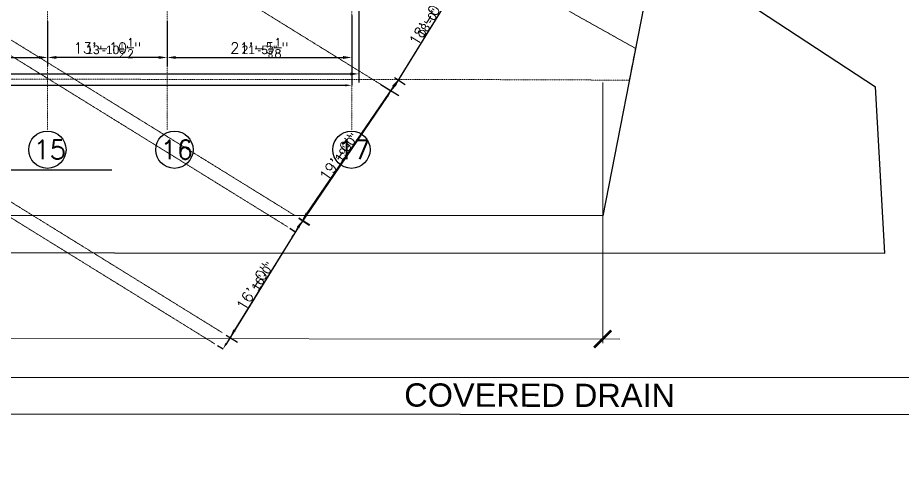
# Model space of a CAD drawing. Header units: inches. Extents: x -110725 to 51121, y 8404 to 44825.
# Drawn here: x -29165 to -27933, y 19919 to 20559 of the extents above; entities that cross this region are included whole.
import ezdxf

# ---------------------------------------------------------------- set-up
doc = ezdxf.new("R2010")
doc.units = ezdxf.units.IN
doc.header["$LTSCALE"] = 0.1
doc.header["$MEASUREMENT"] = 0
doc.linetypes.add('CENTER', pattern=[2, 1.25, -0.25, 0.25, -0.25])
doc.layers.get('0').update_dxf_attribs({"color": 1, "lineweight": 0})
doc.layers.get('Defpoints').update_dxf_attribs({"lineweight": 0})
for name, color, linetype in [('building', 6, 'Continuous'), ('GFT', 4, 'Continuous'), ('Hach', 252, 'Continuous'), ('road', 8, 'Continuous')]:
    doc.layers.add(name, color=color, linetype=linetype)
for name, color, linetype, lineweight in [('CAR', 4, 'Continuous', 0), ('dim', 252, 'Continuous', 0), ('GRID', 8, 'CENTER', 0), ('TEXT', 3, 'Continuous', 0)]:
    doc.layers.add(name, color=color, linetype=linetype, lineweight=lineweight)
doc.styles.add('EHSAN', font='arial.ttf', dxfattribs={"height": 54})
doc.styles.add('ROMAND', font='romand.shx')
doc.styles.get("Standard").update_dxf_attribs({"font": 'arial.ttf'})
doc.dimstyles.new('DIM', dxfattribs={"dimtxt": 15, "dimasz": 9, "dimexe": 0.25, "dimexo": 3, "dimgap": 0.125, "dimtad": 1, "dimdec": 3, "dimzin": 3, "dimdsep": 46, "dimlunit": 4, "dimtxsty": 'ROMAND', "dimcen": 0.125, "dimaunit": 1, "dimadec": 0, "dimazin": 0, "dimtfac": 0.75, "dimtdec": 3, "dimtix": 1, "dimtofl": 0, "dimtmove": 2, "dimatfit": 3, "dimfxl": 1, "dimtolj": 1, "dimtzin": 3, "dimarcsym": 1})
doc.dimstyles.new('DIM1', dxfattribs={"dimtxt": 54, "dimasz": 6, "dimexe": 6, "dimexo": 3, "dimgap": 1, "dimtad": 0, "dimzin": 0, "dimdsep": 46, "dimlunit": 4, "dimtxsty": 'EHSAN', "dimblk": 'ARCHTICK', "dimcen": 3, "dimdle": 6, "dimclrd": 4, "dimclre": 4, "dimclrt": 6, "dimadec": 0, "dimazin": 0, "dimtfac": 1, "dimtofl": 0, "dimtmove": 1, "dimatfit": 3, "dimldrblk": 'ARCHTICK', "dimfxl": 4, "dimtolj": 1, "dimtzin": 3, "dimlwd": -1, "dimlwe": -1, "dimarcsym": 0})

# ---------------------------------------------------------------- blocks, each defined once
blk = doc.blocks.new('_ArchTick')
at = {"color": 0, "linetype": 'ByBlock', "const_width": 0.15}
blk.add_lwpolyline([(-0.5, -0.5), (0.5, 0.5)], dxfattribs=at)
blk = doc.blocks.new('*D33')
at = {"layer": 'Defpoints', "color": 0, "transparency": 16777216}
for p in [(-35327.6, 20479.4, 1175.7), (-28349.8, 20472.2, 1175.7), (-35327.9, 20119)]:
    blk.add_point(p, dxfattribs=at)
at = {"layer": 'dim', "color": 4, "transparency": 16777216}
for p, q in [((-35327.6, 20476.4), (-35327.9, 20113)), ((-28349.8, 20469.2), (-28350.2, 20105.8)), ((-35351.9, 20119), (-31930.6, 20115.5)), ((-28326.2, 20111.7), (-31660.2, 20115.2))]:
    blk.add_line(p, q, dxfattribs=at)
at = {"layer": 'dim', "color": 4, "transparency": 16777216, "xscale": 24, "yscale": 24, "zscale": 24}
for p, rotation in [((-35327.9, 20119), 179.9406067498752), ((-28350.2, 20111.8), 359.9406067498751)]:
    blk.add_blockref('_ArchTick', p, dxfattribs=dict(at, rotation=rotation))
at = {"layer": 'dim', "color": 6, "transparency": 16777216, "insert": (-31795.3, 20163.9), "char_height": 54, "attachment_point": 5, "rotation": 359.9406, "style": 'EHSAN'}
blk.add_mtext('\\A1;581\'-5{\\H1.000000x;\\S3/4;}"', dxfattribs=at)
blk = doc.blocks.new('*D80')
at = {"layer": 'Defpoints', "color": 0, "transparency": 16777216}
for p in [(-29339.4, 20557.5), (-29123.4, 20557.5), (-29123.4, 20504)]:
    blk.add_point(p, dxfattribs=at)
at = {"layer": 'dim', "color": 2, "lineweight": -2, "transparency": 16777216}
for p, q in [((-29339.4, 20551.5), (-29339.4, 20492)), ((-29123.4, 20551.5), (-29123.4, 20492))]:
    blk.add_line(p, q, dxfattribs=at)
at = {"layer": 'dim', "color": 4, "lineweight": -2, "transparency": 16777216}
blk.add_line((-29327.4, 20504), (-29135.4, 20504), dxfattribs=at)
at = {"layer": 'dim', "color": 4, "transparency": 16777216}
for points in [[(-29327.4, 20506), (-29327.4, 20502), (-29339.4, 20504)], [(-29135.4, 20506), (-29135.4, 20502), (-29123.4, 20504)]]:
    blk.add_solid(points, dxfattribs=at)
at = {"layer": 'dim', "color": 3, "transparency": 16777216, "insert": (-29231.4, 20510.1), "char_height": 12, "attachment_point": 5}
blk.add_mtext('\\A1;18\'-0"', dxfattribs=at)
blk = doc.blocks.new('*D81')
at = {"layer": 'Defpoints', "color": 0, "transparency": 16777216}
for p in [(-29123.4, 20557.5), (-28956.9, 20557.5), (-29123.4, 20504)]:
    blk.add_point(p, dxfattribs=at)
at = {"layer": 'dim', "color": 2, "lineweight": -2, "transparency": 16777216}
for p, q in [((-29123.4, 20551.5), (-29123.4, 20492)), ((-28956.9, 20551.5), (-28956.9, 20492))]:
    blk.add_line(p, q, dxfattribs=at)
at = {"layer": 'dim', "color": 4, "lineweight": -2, "transparency": 16777216}
blk.add_line((-28968.9, 20504), (-29111.4, 20504), dxfattribs=at)
at = {"layer": 'dim', "color": 4, "transparency": 16777216}
for points in [[(-29111.4, 20506), (-29111.4, 20502), (-29123.4, 20504)], [(-28968.9, 20506), (-28968.9, 20502), (-28956.9, 20504)]]:
    blk.add_solid(points, dxfattribs=at)
at = {"layer": 'dim', "color": 3, "transparency": 16777216, "insert": (-29040.1, 20514.6), "char_height": 12, "attachment_point": 5}
blk.add_mtext('\\A1;13\'-10{\\H0.750000x;\\S1/2;}"', dxfattribs=at)
blk = doc.blocks.new('*D95')
at = {"layer": 'Defpoints', "color": 0, "transparency": 16777216}
for p in [(-28689.9, 20581.3), (-32235.5, 20505.9), (-28689.9, 20481.1)]:
    blk.add_point(p, dxfattribs=at)
at = {"layer": 'dim', "color": 2, "lineweight": -2, "transparency": 16777216}
for p, q in [((-28689.9, 20575.3), (-28689.9, 20469.1)), ((-32235.5, 20499.9), (-32235.5, 20469.1))]:
    blk.add_line(p, q, dxfattribs=at)
at = {"layer": 'dim', "color": 4, "lineweight": -2, "transparency": 16777216}
blk.add_line((-32223.5, 20481.1), (-28701.9, 20481.1), dxfattribs=at)
at = {"layer": 'dim', "color": 4, "transparency": 16777216}
for points in [[(-32223.5, 20483.1), (-32223.5, 20479.1), (-32235.5, 20481.1)], [(-28701.9, 20483.1), (-28701.9, 20479.1), (-28689.9, 20481.1)]]:
    blk.add_solid(points, dxfattribs=at)
at = {"layer": 'dim', "color": 3, "transparency": 16777216, "insert": (-30462.7, 20491.8), "char_height": 12, "attachment_point": 5}
blk.add_mtext('\\A1;295\'-5{\\H0.750000x;\\S5/8;}"', dxfattribs=at)
blk = doc.blocks.new('*D96')
at = {"layer": 'Defpoints', "color": 0, "transparency": 16777216}
for p in [(-28956.9, 20557.5), (-28699.8, 20557.5), (-28699.8, 20504)]:
    blk.add_point(p, dxfattribs=at)
at = {"layer": 'dim', "color": 2, "lineweight": -2, "transparency": 16777216}
for p, q in [((-28956.9, 20551.5), (-28956.9, 20492)), ((-28699.8, 20551.5), (-28699.8, 20492))]:
    blk.add_line(p, q, dxfattribs=at)
at = {"layer": 'dim', "color": 4, "lineweight": -2, "transparency": 16777216}
blk.add_line((-28944.9, 20504), (-28711.8, 20504), dxfattribs=at)
at = {"layer": 'dim', "color": 4, "transparency": 16777216}
for points in [[(-28944.9, 20506), (-28944.9, 20502), (-28956.9, 20504)], [(-28711.8, 20506), (-28711.8, 20502), (-28699.8, 20504)]]:
    blk.add_solid(points, dxfattribs=at)
at = {"layer": 'dim', "color": 3, "transparency": 16777216, "insert": (-28828.3, 20514.6), "char_height": 12, "attachment_point": 5}
blk.add_mtext('\\A1;21\'-5{\\H0.750000x;\\S1/8;}"', dxfattribs=at)
blk = doc.blocks.new('*D98')
at = {"layer": 'Defpoints', "color": 0, "transparency": 16777216}
for p in [(-28549, 20650.8), (-28662, 20468.1), (-28644.5, 20457.3)]:
    blk.add_point(p, dxfattribs=at)
at = {"layer": 'dim', "color": 2, "lineweight": -2, "transparency": 16777216}
for p, q in [((-28543.9, 20647.6), (-28521.3, 20633.6)), ((-28656.9, 20465), (-28634.3, 20451))]:
    blk.add_line(p, q, dxfattribs=at)
at = {"layer": 'dim', "color": 4, "lineweight": -2, "transparency": 16777216}
blk.add_line((-28537.9, 20629.8), (-28638.2, 20467.5), dxfattribs=at)
at = {"layer": 'dim', "color": 4, "transparency": 16777216}
for points in [[(-28539.6, 20630.8), (-28536.2, 20628.7), (-28531.6, 20640)], [(-28639.9, 20468.6), (-28636.5, 20466.5), (-28644.5, 20457.3)]]:
    blk.add_solid(points, dxfattribs=at)
at = {"layer": 'dim', "color": 3, "transparency": 16777216, "insert": (-28593.2, 20551.9), "char_height": 12, "attachment_point": 5, "rotation": 58.2649}
blk.add_mtext('\\A1;18\'-0"', dxfattribs=at)
blk = doc.blocks.new('*D99')
at = {"layer": 'Defpoints', "color": 0, "transparency": 16777216}
for p in [(-28645, 20479.7), (-28778.6, 20283.6), (-28768.9, 20277)]:
    blk.add_point(p, dxfattribs=at)
at = {"layer": 'dim', "color": 2, "lineweight": -2, "transparency": 16777216}
for p, q in [((-28640.1, 20476.3), (-28625.4, 20466.3)), ((-28773.7, 20280.2), (-28759, 20270.2))]:
    blk.add_line(p, q, dxfattribs=at)
at = {"layer": 'dim', "color": 4, "lineweight": -2, "transparency": 16777216}
blk.add_line((-28642, 20463.1), (-28762.1, 20286.9), dxfattribs=at)
at = {"layer": 'dim', "color": 4, "transparency": 16777216}
for points in [[(-28643.7, 20464.2), (-28640.4, 20462), (-28635.3, 20473)], [(-28763.8, 20288), (-28760.5, 20285.8), (-28768.9, 20277)]]:
    blk.add_solid(points, dxfattribs=at)
at = {"layer": 'dim', "color": 3, "transparency": 16777216, "insert": (-28707.1, 20378.4), "char_height": 12, "attachment_point": 5, "rotation": 55.7259}
blk.add_mtext('\\A1;19\'-0"', dxfattribs=at)
blk = doc.blocks.new('*D100')
at = {"layer": 'Defpoints', "color": 0, "transparency": 16777216}
for p in [(-28778.6, 20283.6), (-28879.6, 20120.3), (-28869.3, 20113.9)]:
    blk.add_point(p, dxfattribs=at)
at = {"layer": 'dim', "color": 2, "lineweight": -2, "transparency": 16777216}
for p, q in [((-28773.5, 20280.5), (-28758.1, 20270.9)), ((-28874.5, 20117.2), (-28859.1, 20107.6))]:
    blk.add_line(p, q, dxfattribs=at)
at = {"layer": 'dim', "color": 4, "lineweight": -2, "transparency": 16777216}
blk.add_line((-28774.6, 20267), (-28862.9, 20124.1), dxfattribs=at)
at = {"layer": 'dim', "color": 4, "transparency": 16777216}
for points in [[(-28776.3, 20268.1), (-28772.9, 20266), (-28768.3, 20277.2)], [(-28864.6, 20125.2), (-28861.2, 20123.1), (-28869.3, 20113.9)]]:
    blk.add_solid(points, dxfattribs=at)
at = {"layer": 'dim', "color": 3, "transparency": 16777216, "insert": (-28824, 20198.8), "char_height": 12, "attachment_point": 5, "rotation": 58.2649}
blk.add_mtext('\\A1;16\'-0"', dxfattribs=at)
blk = doc.blocks.new('*D3044')
at = {"layer": 'Defpoints', "color": 0, "transparency": 16777216}
for p in [(-29339.4, 20557.5), (-29123.4, 20557.5), (-29123.4, 20504)]:
    blk.add_point(p, dxfattribs=at)
at = {"layer": 'dim', "color": 0, "lineweight": -2, "transparency": 16777216}
for p, q in [((-29339.4, 20554.5), (-29339.4, 20503.7)), ((-29123.4, 20554.5), (-29123.4, 20503.7)), ((-29330.4, 20504), (-29132.4, 20504))]:
    blk.add_line(p, q, dxfattribs=at)
at = {"layer": 'dim', "color": 0, "transparency": 16777216}
for points in [[(-29330.4, 20505.5), (-29330.4, 20502.5), (-29339.4, 20504)], [(-29132.4, 20505.5), (-29132.4, 20502.5), (-29123.4, 20504)]]:
    blk.add_solid(points, dxfattribs=at)
at = {"layer": 'dim', "color": 0, "transparency": 16777216, "insert": (-29231.4, 20513), "char_height": 15, "attachment_point": 5, "style": 'ROMAND'}
blk.add_mtext('\\A1;18\'-0"', dxfattribs=at)
blk = doc.blocks.new('*D3045')
at = {"layer": 'Defpoints', "color": 0, "transparency": 16777216}
for p in [(-29123.4, 20557.5), (-28956.9, 20557.5), (-29123.4, 20504)]:
    blk.add_point(p, dxfattribs=at)
at = {"layer": 'dim', "color": 0, "lineweight": -2, "transparency": 16777216}
for p, q in [((-29123.4, 20554.5), (-29123.4, 20503.7)), ((-28956.9, 20554.5), (-28956.9, 20503.7)), ((-28965.9, 20504), (-29114.4, 20504))]:
    blk.add_line(p, q, dxfattribs=at)
at = {"layer": 'dim', "color": 0, "transparency": 16777216}
for points in [[(-29114.4, 20505.5), (-29114.4, 20502.5), (-29123.4, 20504)], [(-28965.9, 20505.5), (-28965.9, 20502.5), (-28956.9, 20504)]]:
    blk.add_solid(points, dxfattribs=at)
at = {"layer": 'dim', "color": 0, "transparency": 16777216, "insert": (-29040.1, 20517.2), "char_height": 15, "attachment_point": 5, "style": 'ROMAND'}
blk.add_mtext('\\A1;13\'-10{\\H0.75x;\\S1/2;}"', dxfattribs=at)
blk = doc.blocks.new('*D3061')
at = {"layer": 'Defpoints', "color": 0, "transparency": 16777216}
for p in [(-28699.8, 20565.4), (-32245.4, 20490), (-28699.8, 20465.2)]:
    blk.add_point(p, dxfattribs=at)
at = {"layer": 'dim', "color": 0, "lineweight": -2, "transparency": 16777216}
for p, q in [((-28699.8, 20562.4), (-28699.8, 20465)), ((-32245.4, 20487), (-32245.4, 20465)), ((-32236.4, 20465.2), (-28708.8, 20465.2))]:
    blk.add_line(p, q, dxfattribs=at)
at = {"layer": 'dim', "color": 0, "transparency": 16777216}
for points in [[(-32236.4, 20466.7), (-32236.4, 20463.7), (-32245.4, 20465.2)], [(-28708.8, 20466.7), (-28708.8, 20463.7), (-28699.8, 20465.2)]]:
    blk.add_solid(points, dxfattribs=at)
at = {"layer": 'dim', "color": 0, "transparency": 16777216, "insert": (-30472.6, 20478.5), "char_height": 15, "attachment_point": 5, "style": 'ROMAND'}
blk.add_mtext('\\A1;295\'-5{\\H0.75x;\\S5/8;}"', dxfattribs=at)
blk = doc.blocks.new('*D3065')
at = {"layer": 'Defpoints', "color": 0, "transparency": 16777216}
for p in [(-28956.9, 20557.5), (-28699.8, 20557.5), (-28699.8, 20504)]:
    blk.add_point(p, dxfattribs=at)
at = {"layer": 'dim', "color": 0, "lineweight": -2, "transparency": 16777216}
for p, q in [((-28956.9, 20554.5), (-28956.9, 20503.7)), ((-28699.8, 20554.5), (-28699.8, 20503.7)), ((-28947.9, 20504), (-28708.8, 20504))]:
    blk.add_line(p, q, dxfattribs=at)
at = {"layer": 'dim', "color": 0, "transparency": 16777216}
for points in [[(-28947.9, 20505.5), (-28947.9, 20502.5), (-28956.9, 20504)], [(-28708.8, 20505.5), (-28708.8, 20502.5), (-28699.8, 20504)]]:
    blk.add_solid(points, dxfattribs=at)
at = {"layer": 'dim', "color": 0, "transparency": 16777216, "insert": (-28828.3, 20517.2), "char_height": 15, "attachment_point": 5, "style": 'ROMAND'}
blk.add_mtext('\\A1;21\'-5{\\H0.75x;\\S1/8;}"', dxfattribs=at)
blk = doc.blocks.new('*D3068')
at = {"layer": 'Defpoints', "color": 0, "transparency": 16777216}
for p in [(-28549, 20650.8), (-28662, 20468.1), (-28644.5, 20457.3)]:
    blk.add_point(p, dxfattribs=at)
at = {"layer": 'dim', "color": 0, "lineweight": -2, "transparency": 16777216}
for p, q in [((-28546.5, 20649.2), (-28531.3, 20639.8)), ((-28536.3, 20632.3), (-28639.8, 20465)), ((-28659.4, 20466.5), (-28644.3, 20457.2))]:
    blk.add_line(p, q, dxfattribs=at)
at = {"layer": 'dim', "color": 0, "transparency": 16777216}
for points in [[(-28537.6, 20633.1), (-28535, 20631.5), (-28531.6, 20640)], [(-28641.1, 20465.8), (-28638.5, 20464.2), (-28644.5, 20457.3)]]:
    blk.add_solid(points, dxfattribs=at)
at = {"layer": 'dim', "color": 0, "transparency": 16777216, "insert": (-28595.7, 20553.4), "char_height": 15, "attachment_point": 5, "rotation": 58.2649, "style": 'ROMAND'}
blk.add_mtext('\\A1;18\'-0"', dxfattribs=at)
blk = doc.blocks.new('*D3069')
at = {"layer": 'Defpoints', "color": 0, "transparency": 16777216}
for p in [(-28654.9, 20463.7), (-28788.5, 20267.7), (-28778.7, 20261.1)]:
    blk.add_point(p, dxfattribs=at)
at = {"layer": 'dim', "color": 0, "lineweight": -2, "transparency": 16777216}
for p, q in [((-28652.4, 20462), (-28644.9, 20457)), ((-28650.2, 20449.7), (-28773.7, 20268.5)), ((-28786, 20266), (-28778.5, 20260.9))]:
    blk.add_line(p, q, dxfattribs=at)
at = {"layer": 'dim', "color": 0, "transparency": 16777216}
for points in [[(-28651.5, 20450.5), (-28649, 20448.8), (-28645.1, 20457.1)], [(-28774.9, 20269.3), (-28772.4, 20267.6), (-28778.7, 20261.1)]]:
    blk.add_solid(points, dxfattribs=at)
at = {"layer": 'dim', "color": 0, "transparency": 16777216, "insert": (-28719.4, 20364.2), "char_height": 15, "attachment_point": 5, "rotation": 55.7259, "style": 'ROMAND'}
blk.add_mtext('\\A1;19\'-0"', dxfattribs=at)
blk = doc.blocks.new('*D3070')
at = {"layer": 'Defpoints', "color": 0, "transparency": 16777216}
for p in [(-28788.5, 20267.7), (-28889.5, 20104.4), (-28879.1, 20098)]:
    blk.add_point(p, dxfattribs=at)
at = {"layer": 'dim', "color": 0, "lineweight": -2, "transparency": 16777216}
for p, q in [((-28785.9, 20266.1), (-28777.9, 20261.2)), ((-28782.9, 20253.6), (-28874.4, 20105.6)), ((-28886.9, 20102.8), (-28878.9, 20097.9))]:
    blk.add_line(p, q, dxfattribs=at)
at = {"layer": 'dim', "color": 0, "transparency": 16777216}
for points in [[(-28784.1, 20254.4), (-28781.6, 20252.8), (-28778.1, 20261.3)], [(-28875.7, 20106.4), (-28873.1, 20104.9), (-28879.1, 20098)]]:
    blk.add_solid(points, dxfattribs=at)
at = {"layer": 'dim', "color": 0, "transparency": 16777216, "insert": (-28836.3, 20184.4), "char_height": 15, "attachment_point": 5, "rotation": 58.2649, "style": 'ROMAND'}
blk.add_mtext('\\A1;16\'-0"', dxfattribs=at)

msp = doc.modelspace()

# ---------------------------------------------------------------- linework, layer by layer
at = {"layer": 'building', "linetype": 'Continuous', "elevation": 1.07221}
msp.add_lwpolyline([(-34435.52017, 24283.46768), (-31891.15632, 22826.982), (-28289.2318, 20595.17907), (-28349.83395, 20283.36427), (-34572.37367, 20285.00184)], dxfattribs=at)
at = {"layer": 'CAR', "linetype": 'Continuous'}
msp.add_circle((-33960.35096, 21924.4645, 27.16259), 11425.94255, dxfattribs=at)
at = {"layer": 'Defpoints', "linetype": 'CENTER', "elevation": -26.09038}
msp.add_lwpolyline([(-31892.43849, 22813.94346), (-31899.78449, 22739.24077), (-28389.78604, 20564.39652), (-28304.48798, 20516.68182), (-28313.13908, 20472.16948), (-28412.37803, 20472.99967), (-32299.26148, 20476.59866)], dxfattribs=at)
at = {"layer": 'GFT'}
for centre in [(-29123.75345, 20375.50613, 1.07221), (-29123.75345, 20375.50613, 1.07221), (-28946.77566, 20375.50613, 1.07221), (-28946.77566, 20375.50613, 1.07221), (-28700.13097, 20375.50613, 1.07221), (-28700.13097, 20375.50613, 1.07221)]:
    msp.add_circle(centre, 25.98162, dxfattribs=at)
at = {"layer": 'GRID'}
for p, q in [((-32224.7901, 22671.56657), (-28654.88659, 20463.73094)), ((-32224.7901, 22671.56657, 1.07221), (-28654.88659, 20463.73094, 1.07221)), ((-32347.5035, 22490.8161), (-28778.6211, 20283.61198)), ((-32357.36725, 22474.89692, 1.07221), (-28788.48485, 20267.6928, 1.07221)), ((-32448.49398, 22327.52213), (-28880.434, 20120.82663)), ((-32458.35773, 22311.60294, 1.07221), (-28890.29775, 20104.90745, 1.07221)), ((-29123.37464, 20581.53135), (-29123.37464, 20403.03634)), ((-29123.37464, 20581.53135, 1.07221), (-29123.37464, 20403.03634, 1.07221)), ((-28956.89685, 20581.53135), (-28956.89685, 20403.03634)), ((-28956.89685, 20581.53135, 1.07221), (-28956.89685, 20403.03634, 1.07221)), ((-28699.75216, 20581.53135), (-28699.75216, 20403.03634)), ((-28699.75216, 20581.53135, 1.07221), (-28699.75216, 20403.03634, 1.07221))]:
    msp.add_line(p, q, dxfattribs=at)
at = {"layer": 'Hach'}
msp.add_line((-32604.35695, 20347.53135, 1.07221), (-29034.12133, 20347.53135, 1.07221), dxfattribs=at)
at = {"layer": 'road', "linetype": 'Continuous'}
for points, elevation in [([(-38170.82777, 26513.70008), (-38088.52878, 26528.62687), (-37933.48875, 26477.02846), (-37731.43217, 26336.76517), (-28581.70415, 20864.22481), (-27969.98026, 20463.11896)], 3.21662), ([(-41911.18679, 20237.24667), (-27957.06204, 20231.50136), (-27969.98026, 20463.11896)], -5.95671), ([(-43883.48877, 20064.86769), (-27257.44979, 20058.02228), (-26966.64816, 20058.33929)], -8.69679), ([(-26874.03088, 20005.33655), (-27176.46129, 20005.60601), (-43885.30359, 20016.35916)], 4.05056)]:
    msp.add_lwpolyline(points, dxfattribs=dict(at, elevation=elevation))

# ---------------------------------------------------------------- texts
at = {"layer": 'GFT', "char_height": 26.4, "attachment_point": 1, "style": 'ROMAND'}
for s, insert in [('{\\Fsimplex|c0;15}', (-29143.14325, 20388.84399, 1.07221)), ('{\\Fsimplex|c0;15}', (-29143.14325, 20388.84399, 1.07221)), ('{\\Fsimplex|c0;16}', (-28966.16546, 20388.84399, 1.07221)), ('{\\Fsimplex|c0;16}', (-28966.16546, 20388.84399, 1.07221)), ('{\\Fsimplex|c0;17}', (-28719.52077, 20388.84399, 1.07221)), ('{\\Fsimplex|c0;17}', (-28719.52077, 20388.84399, 1.07221))]:
    msp.add_mtext_dynamic_manual_height_columns(s, width=45.4062311, gutter_width=101.66862, heights=[0], dxfattribs=dict(at, insert=insert))
at = {"layer": 'TEXT', "color": 7, "linetype": 'Continuous', "lineweight": 25}
msp.add_text('COVERED DRAIN', height=32.4077714, rotation=359.88698245, dxfattribs=at).set_placement((-28626.7106, 20017.6516))

# ---------------------------------------------------------------- dimensions: what is measured, and where the dimension line sits
at = {"layer": 'dim'}
for p1, p2, distance, text, picture, middle in [((-28549.01918, 20650.75952, 1.07221), (-28661.97664, 20468.11584, 1.07221), 20.53519, '18\'-0"', '*D98', (-28593.2422, 20551.85803, 1.07221)), ((-28645.02284, 20479.65012, 27.16259), (-28778.6211, 20283.61198, 27.16259), 11.78808, '19\'-0"', '*D99', (-28707.14227, 20378.44187, 27.16259))]:
    dim = msp.add_aligned_dim(p1=p1, p2=p2, distance=distance, text=text, dimstyle='DIM', override={"dimtxt": 12, "dimasz": 12, "dimexe": 12, "dimexo": 6, "dimtxsty": 'Standard', "dimclrd": 4, "dimclre": 2, "dimclrt": 3, "dimtmove": 1}, dxfattribs=at)
    dim.commit()
    dim.dimension.update_dxf_attribs({"geometry": picture, "text_midpoint": middle})
for p1, p2, distance, text, picture, middle in [((-28549.01918, 20650.75952, 1.07221), (-28661.97664, 20468.11584, 1.07221), 20.53519, '18\'-0"', '*D3068', (-28595.73291, 20553.39844, 1.07221)), ((-28654.88659, 20463.73094, 1.07221), (-28788.48485, 20267.6928, 1.07221), 11.78808, '19\'-0"', '*D3069', (-28719.42605, 20364.17192, 1.07221))]:
    dim = msp.add_aligned_dim(p1=p1, p2=p2, distance=distance, text=text, dimstyle='DIM', dxfattribs=at)
    dim.commit()
    dim.dimension.update_dxf_attribs({"geometry": picture, "text_midpoint": middle})
for base, p1, p2, picture, middle in [((-28689.88841, 20481.12909, 27.16259), (-32235.51089, 20505.88341, 27.16259), (-28689.88841, 20581.32177, 27.16259), '*D95', (-30462.69965, 20491.75409, 27.16259)), ((-29123.37464, 20503.96423, 1.07221), (-29339.37464, 20557.53135, 1.07221), (-29123.37464, 20557.53135, 1.07221), '*D80', (-29231.37464, 20510.08923, 1.07221)), ((-28699.75216, 20503.96423, 1.07221), (-28956.89685, 20557.53135, 1.07221), (-28699.75216, 20557.53135, 1.07221), '*D96', (-28828.32451, 20514.58923, 1.07221))]:
    dim = msp.add_linear_dim(base=base, p1=p1, p2=p2, dimstyle='DIM', override={"dimtxt": 12, "dimasz": 12, "dimexe": 12, "dimexo": 6, "dimtxsty": 'Standard', "dimclrd": 4, "dimclre": 2, "dimclrt": 3, "dimtmove": 1}, dxfattribs=at)
    dim.commit()
    dim.dimension.update_dxf_attribs({"geometry": picture, "text_midpoint": middle})
for base, p1, p2, picture, middle in [((-28699.75216, 20465.20991, 1.07221), (-32245.37464, 20489.96423, 1.07221), (-28699.75216, 20565.40259, 1.07221), '*D3061', (-30472.5634, 20478.45991, 1.07221)), ((-29123.37464, 20503.96423, 1.07221), (-29339.37464, 20557.53135, 1.07221), (-29123.37464, 20557.53135, 1.07221), '*D3044', (-29231.37464, 20513.0178, 1.07221)), ((-28699.75216, 20503.96423, 1.07221), (-28956.89685, 20557.53135, 1.07221), (-28699.75216, 20557.53135, 1.07221), '*D3065', (-28828.32451, 20517.21423, 1.07221))]:
    dim = msp.add_linear_dim(base=base, p1=p1, p2=p2, dimstyle='DIM', dxfattribs=at)
    dim.commit()
    dim.dimension.update_dxf_attribs({"geometry": picture, "text_midpoint": middle})
dim = msp.add_linear_dim(base=(-29123.37464, 20503.96423, 1.07221), p1=(-28956.89685, 20557.53135, 1.07221), p2=(-29123.37464, 20557.53135, 1.07221), angle=180, dimstyle='DIM', override={"dimtxt": 12, "dimasz": 12, "dimexe": 12, "dimexo": 6, "dimtxsty": 'Standard', "dimclrd": 4, "dimclre": 2, "dimclrt": 3, "dimtmove": 1}, dxfattribs=at)
dim.commit()
dim.dimension.update_dxf_attribs({"geometry": '*D81', "text_midpoint": (-29040.13575, 20514.58923, 1.07221)})
dim = msp.add_linear_dim(base=(-29123.37464, 20503.96423, 1.07221), p1=(-28956.89685, 20557.53135, 1.07221), p2=(-29123.37464, 20557.53135, 1.07221), angle=180, dimstyle='DIM', dxfattribs=at)
dim.commit()
dim.dimension.update_dxf_attribs({"geometry": '*D3045', "text_midpoint": (-29040.13575, 20517.21423, 1.07221)})
dim = msp.add_linear_dim(base=(-35327.93851, 20118.98538, -1174.66297), p1=(-28349.83395, 20472.16948, 1.07221), p2=(-35327.5649, 20479.40266, 1.07221), angle=179.94060675, dimstyle='DIM1', override={"dimtxt": 36, "dimasz": 24, "dimdle": 24}, dxfattribs=at)
dim.commit()
dim.dimension.update_dxf_attribs({"geometry": '*D33', "text_midpoint": (-31795.32587, 20163.87297, -1174.66297), "dimtype": 161})
dim = msp.add_aligned_dim(p1=(-28778.6211, 20283.61198, 27.16259), p2=(-28879.61158, 20120.318, 27.16259), distance=12.17521, dimstyle='DIM', override={"dimtxt": 12, "dimasz": 12, "dimexe": 12, "dimexo": 6, "dimtxsty": 'Standard', "dimclrd": 4, "dimclre": 2, "dimclrt": 3, "dimtmove": 1}, dxfattribs=at)
dim.commit()
dim.dimension.update_dxf_attribs({"geometry": '*D100', "text_midpoint": (-28823.9707, 20198.78263, 27.16259)})
dim = msp.add_aligned_dim(p1=(-28788.48485, 20267.6928, 1.07221), p2=(-28889.47533, 20104.39882, 1.07221), distance=12.17521, dimstyle='DIM', dxfattribs=at)
dim.commit()
dim.dimension.update_dxf_attribs({"geometry": '*D3070', "text_midpoint": (-28836.32517, 20184.40385, 1.07221)})

doc.saveas('drawing.dxf')
